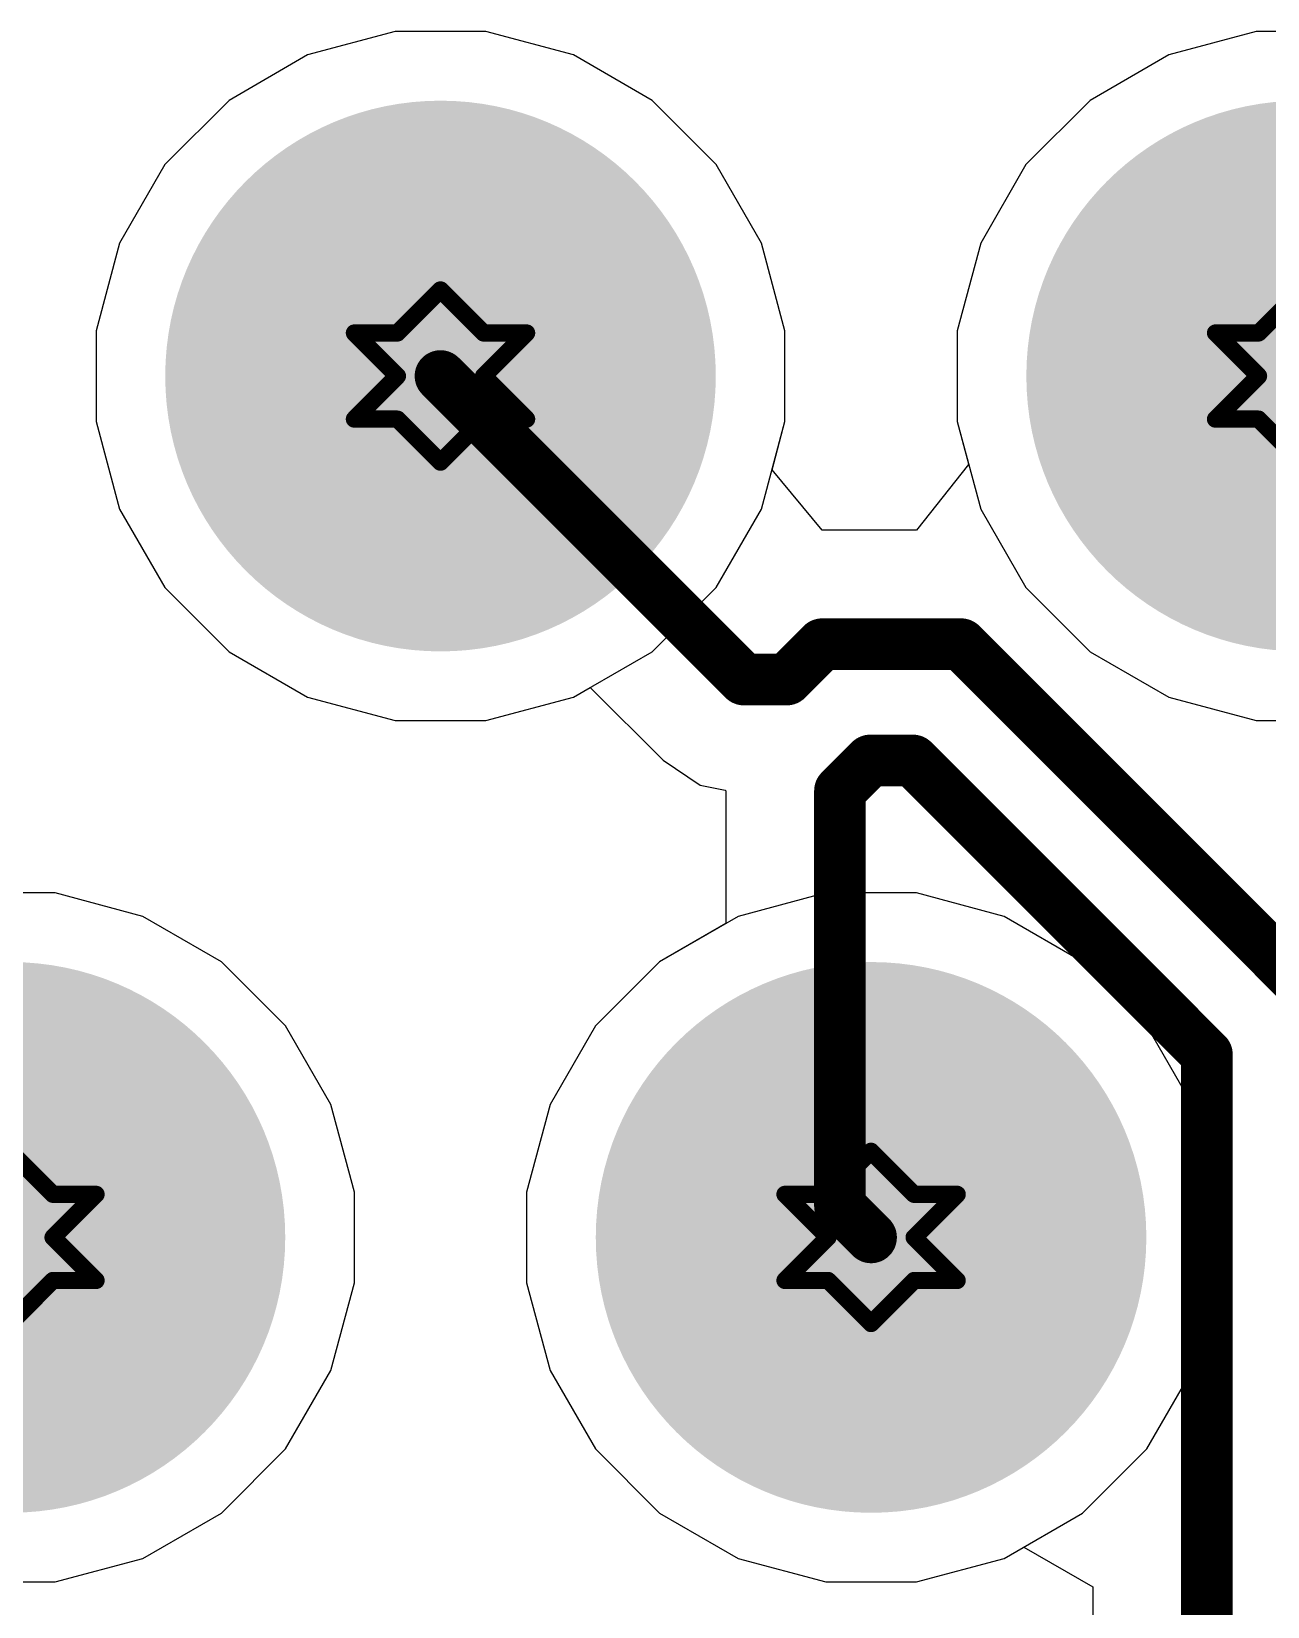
# Model space of a CAD drawing. Header units: inches. Extents: x -11 to 5428, y 0 to 5423.
# Drawn here: x 98.159 to 101.804, y 92.331 to 96.975 of the extents above; entities that cross this region are included whole.
import ezdxf

# ---------------------------------------------------------------- set-up
doc = ezdxf.new("R2010")
doc.units = ezdxf.units.IN
for name, color, linetype in [('Bottom Layer', 5, 'Continuous'), ('Bottom Solder', 6, 'Continuous'), ('Drill Drawing', 1, 'Continuous'), ('GND', 16, 'Continuous'), ('Multi-Layer', 9, 'Continuous'), ('Pad Holes', 156, 'Continuous'), ('PWR', 76, 'Continuous'), ('Top Layer', 1, 'Continuous'), ('Top Solder', 216, 'Continuous')]:
    doc.layers.add(name, color=color, linetype=linetype)

# ---------------------------------------------------------------- blocks, each defined once
blk = doc.blocks.new('X14CBIWB1DY1027_210')
at = {"layer": 'Bottom Layer'}
h = blk.add_hatch(color=5, dxfattribs=at)
edge = h.paths.add_edge_path()
edge.add_arc((-21.59, 4.445), 0.762, 0, 360)
h = blk.add_hatch(color=5, dxfattribs=at)
edge = h.paths.add_edge_path()
edge.add_arc((-19.05, 4.445), 0.762, 0, 360)
h = blk.add_hatch(color=5, dxfattribs=at)
edge = h.paths.add_edge_path()
edge.add_arc((-22.86, 1.905), 0.762, 0, 360)
h = blk.add_hatch(color=5, dxfattribs=at)
edge = h.paths.add_edge_path()
edge.add_arc((-20.32, 1.905), 0.762, 0, 360)
at = {"layer": 'Bottom Solder'}
h = blk.add_hatch(color=6, dxfattribs=at)
edge = h.paths.add_edge_path()
edge.add_arc((-21.59, 4.445), 0.812, 0, 360)
h = blk.add_hatch(color=6, dxfattribs=at)
edge = h.paths.add_edge_path()
edge.add_arc((-19.05, 4.445), 0.812, 0, 360)
h = blk.add_hatch(color=6, dxfattribs=at)
edge = h.paths.add_edge_path()
edge.add_arc((-22.86, 1.905), 0.812, 0, 360)
h = blk.add_hatch(color=6, dxfattribs=at)
edge = h.paths.add_edge_path()
edge.add_arc((-20.32, 1.905), 0.812, 0, 360)
at = {"layer": 'GND'}
h = blk.add_hatch(color=16, dxfattribs=at)
edge = h.paths.add_edge_path()
edge.add_arc((-21.59, 4.445), 0.762, 0, 360)
h = blk.add_hatch(color=16, dxfattribs=at)
edge = h.paths.add_edge_path()
edge.add_arc((-19.05, 4.445), 0.762, 0, 360)
h = blk.add_hatch(color=16, dxfattribs=at)
edge = h.paths.add_edge_path()
edge.add_arc((-22.86, 1.905), 0.762, 0, 360)
h = blk.add_hatch(color=16, dxfattribs=at)
edge = h.paths.add_edge_path()
edge.add_arc((-20.32, 1.905), 0.762, 0, 360)
at = {"layer": 'Multi-Layer'}
h = blk.add_hatch(color=9, dxfattribs=at)
edge = h.paths.add_edge_path()
edge.add_arc((-21.59, 4.445), 0.762, 0, 360)
h = blk.add_hatch(color=9, dxfattribs=at)
edge = h.paths.add_edge_path()
edge.add_arc((-19.05, 4.445), 0.762, 0, 360)
h = blk.add_hatch(color=9, dxfattribs=at)
edge = h.paths.add_edge_path()
edge.add_arc((-22.86, 1.905), 0.762, 0, 360)
h = blk.add_hatch(color=9, dxfattribs=at)
edge = h.paths.add_edge_path()
edge.add_arc((-20.32, 1.905), 0.762, 0, 360)
at = {"layer": 'Pad Holes'}
h = blk.add_hatch(color=7, dxfattribs=at)
edge = h.paths.add_edge_path()
edge.add_arc((-21.59, 4.445), 0.475, 0, 360)
h = blk.add_hatch(color=7, dxfattribs=at)
edge = h.paths.add_edge_path()
edge.add_arc((-19.05, 4.445), 0.475, 0, 360)
h = blk.add_hatch(color=7, dxfattribs=at)
edge = h.paths.add_edge_path()
edge.add_arc((-22.86, 1.905), 0.475, 0, 360)
h = blk.add_hatch(color=7, dxfattribs=at)
edge = h.paths.add_edge_path()
edge.add_arc((-20.32, 1.905), 0.475, 0, 360)
at = {"layer": 'PWR'}
h = blk.add_hatch(color=76, dxfattribs=at)
edge = h.paths.add_edge_path()
edge.add_arc((-21.59, 4.445), 0.762, 0, 360)
h = blk.add_hatch(color=76, dxfattribs=at)
edge = h.paths.add_edge_path()
edge.add_arc((-19.05, 4.445), 0.762, 0, 360)
h = blk.add_hatch(color=76, dxfattribs=at)
edge = h.paths.add_edge_path()
edge.add_arc((-22.86, 1.905), 0.762, 0, 360)
h = blk.add_hatch(color=76, dxfattribs=at)
edge = h.paths.add_edge_path()
edge.add_arc((-20.32, 1.905), 0.762, 0, 360)
at = {"layer": 'Top Layer'}
h = blk.add_hatch(color=1, dxfattribs=at)
edge = h.paths.add_edge_path()
edge.add_arc((-21.59, 4.445), 0.762, 0, 360)
h = blk.add_hatch(color=1, dxfattribs=at)
edge = h.paths.add_edge_path()
edge.add_arc((-19.05, 4.445), 0.762, 0, 360)
h = blk.add_hatch(color=1, dxfattribs=at)
edge = h.paths.add_edge_path()
edge.add_arc((-22.86, 1.905), 0.762, 0, 360)
h = blk.add_hatch(color=1, dxfattribs=at)
edge = h.paths.add_edge_path()
edge.add_arc((-20.32, 1.905), 0.762, 0, 360)
at = {"layer": 'Top Solder'}
h = blk.add_hatch(color=216, dxfattribs=at)
edge = h.paths.add_edge_path()
edge.add_arc((-21.59, 4.445), 0.812, 0, 360)
h = blk.add_hatch(color=216, dxfattribs=at)
edge = h.paths.add_edge_path()
edge.add_arc((-19.05, 4.445), 0.812, 0, 360)
h = blk.add_hatch(color=216, dxfattribs=at)
edge = h.paths.add_edge_path()
edge.add_arc((-22.86, 1.905), 0.812, 0, 360)
h = blk.add_hatch(color=216, dxfattribs=at)
edge = h.paths.add_edge_path()
edge.add_arc((-20.32, 1.905), 0.812, 0, 360)

msp = doc.modelspace()

# ---------------------------------------------------------------- linework, layer by layer
at = {"layer": 'Bottom Layer'}
for p, q in [((99.2314, 96.9753), (98.973, 96.906)), ((99.4989, 96.9753), (99.2314, 96.9753)), ((99.7573, 96.906), (99.4989, 96.9753)), ((101.7714, 96.9753), (101.513, 96.906)), ((102.0389, 96.9753), (101.7714, 96.9753)), ((98.973, 96.906), (98.7413, 96.7723)), ((99.989, 96.7723), (99.7573, 96.906)), ((101.513, 96.906), (101.2813, 96.7723)), ((98.7413, 96.7723), (98.5521, 96.5831)), ((100.1781, 96.5831), (99.989, 96.7723)), ((101.2813, 96.7723), (101.0921, 96.5831)), ((98.5521, 96.5831), (98.4184, 96.3514)), ((100.3119, 96.3514), (100.1781, 96.5831)), ((101.0921, 96.5831), (100.9584, 96.3514)), ((98.4184, 96.3514), (98.3491, 96.093)), ((100.3811, 96.093), (100.3119, 96.3514)), ((100.9584, 96.3514), (100.8891, 96.093)), ((98.3491, 96.093), (98.3491, 95.8255)), ((100.3811, 95.8255), (100.3811, 96.093)), ((100.8891, 96.093), (100.8891, 95.8255)), ((98.3491, 95.8255), (98.4184, 95.5671)), ((100.3119, 95.5671), (100.3811, 95.8255)), ((100.8891, 95.8255), (100.9584, 95.5671)), ((98.4184, 95.5671), (98.5521, 95.3354)), ((100.1781, 95.3354), (100.3119, 95.5671)), ((100.9584, 95.5671), (101.0921, 95.3354)), ((98.5521, 95.3354), (98.7413, 95.1463)), ((99.989, 95.1463), (100.1781, 95.3354)), ((101.0921, 95.3354), (101.2813, 95.1463)), ((98.7413, 95.1463), (98.973, 95.0125)), ((99.7573, 95.0125), (99.989, 95.1463)), ((101.2813, 95.1463), (101.513, 95.0125)), ((98.973, 95.0125), (99.2314, 94.9433)), ((99.4989, 94.9433), (99.7573, 95.0125)), ((101.513, 95.0125), (101.7714, 94.9433)), ((99.2314, 94.9433), (99.4989, 94.9433)), ((101.7714, 94.9433), (102.0389, 94.9433)), ((98.2289, 94.4353), (97.9614, 94.4353)), ((98.4873, 94.366), (98.2289, 94.4353)), ((100.5014, 94.4353), (100.243, 94.366)), ((100.7689, 94.4353), (100.5014, 94.4353)), ((101.0273, 94.366), (100.7689, 94.4353)), ((98.719, 94.2323), (98.4873, 94.366)), ((100.243, 94.366), (100.0113, 94.2323)), ((101.259, 94.2323), (101.0273, 94.366)), ((98.9081, 94.0431), (98.719, 94.2323)), ((100.0113, 94.2323), (99.8221, 94.0431)), ((101.4481, 94.0431), (101.259, 94.2323)), ((99.0419, 93.8114), (98.9081, 94.0431)), ((99.8221, 94.0431), (99.6884, 93.8114)), ((101.5819, 93.8114), (101.4481, 94.0431)), ((99.1111, 93.553), (99.0419, 93.8114)), ((99.6884, 93.8114), (99.6191, 93.553)), ((101.6511, 93.553), (101.5819, 93.8114)), ((99.1111, 93.2855), (99.1111, 93.553)), ((99.6191, 93.553), (99.6191, 93.2855)), ((101.6511, 93.2855), (101.6511, 93.553)), ((99.0419, 93.0271), (99.1111, 93.2855)), ((99.6191, 93.2855), (99.6884, 93.0271)), ((101.5819, 93.0271), (101.6511, 93.2855)), ((98.9081, 92.7954), (99.0419, 93.0271)), ((99.6884, 93.0271), (99.8221, 92.7954)), ((101.4481, 92.7954), (101.5819, 93.0271)), ((98.719, 92.6063), (98.9081, 92.7954)), ((99.8221, 92.7954), (100.0113, 92.6063)), ((101.259, 92.6063), (101.4481, 92.7954)), ((98.4873, 92.4725), (98.719, 92.6063)), ((100.0113, 92.6063), (100.243, 92.4725)), ((101.0273, 92.4725), (101.259, 92.6063)), ((98.2289, 92.4033), (98.4873, 92.4725)), ((100.243, 92.4725), (100.5014, 92.4033)), ((100.7689, 92.4033), (101.0273, 92.4725)), ((97.9614, 92.4033), (98.2289, 92.4033)), ((100.5014, 92.4033), (100.7689, 92.4033))]:
    msp.add_line(p, q, dxfattribs=at)
at = {"layer": 'Drill Drawing'}
for points in [[(99.2381, 96.0863, 0.0508, 0.0508, 0), (99.3651, 96.2133, 0.0508, 0.0508, 0)], [(99.3651, 96.2133, 0.0508, 0.0508, 0), (99.4921, 96.0863, 0.0508, 0.0508, 0)], [(101.7781, 96.0863, 0.0508, 0.0508, 0), (101.9051, 96.2133, 0.0508, 0.0508, 0)], [(99.1111, 96.0863, 0.0508, 0.0508, 0), (99.2381, 95.9593, 0.0508, 0.0508, 0)], [(99.1111, 96.0863, 0.0508, 0.0508, 0), (99.2381, 96.0863, 0.0508, 0.0508, 0)], [(99.4921, 96.0863, 0.0508, 0.0508, 0), (99.6191, 96.0863, 0.0508, 0.0508, 0)], [(99.4921, 95.9593, 0.0508, 0.0508, 0), (99.6191, 96.0863, 0.0508, 0.0508, 0)], [(101.6511, 96.0863, 0.0508, 0.0508, 0), (101.7781, 95.9593, 0.0508, 0.0508, 0)], [(101.6511, 96.0863, 0.0508, 0.0508, 0), (101.7781, 96.0863, 0.0508, 0.0508, 0)], [(99.1111, 95.8323, 0.0508, 0.0508, 0), (99.2381, 95.9593, 0.0508, 0.0508, 0)], [(99.4921, 95.9593, 0.0508, 0.0508, 0), (99.6191, 95.8323, 0.0508, 0.0508, 0)], [(101.6511, 95.8323, 0.0508, 0.0508, 0), (101.7781, 95.9593, 0.0508, 0.0508, 0)], [(99.1111, 95.8323, 0.0508, 0.0508, 0), (99.2381, 95.8323, 0.0508, 0.0508, 0)], [(99.2381, 95.8323, 0.0508, 0.0508, 0), (99.3651, 95.7053, 0.0508, 0.0508, 0)], [(99.3651, 95.7053, 0.0508, 0.0508, 0), (99.4921, 95.8323, 0.0508, 0.0508, 0)], [(99.4921, 95.8323, 0.0508, 0.0508, 0), (99.6191, 95.8323, 0.0508, 0.0508, 0)], [(101.6511, 95.8323, 0.0508, 0.0508, 0), (101.7781, 95.8323, 0.0508, 0.0508, 0)], [(101.7781, 95.8323, 0.0508, 0.0508, 0), (101.9051, 95.7053, 0.0508, 0.0508, 0)], [(98.0951, 93.6733, 0.0508, 0.0508, 0), (98.2221, 93.5463, 0.0508, 0.0508, 0)], [(100.5081, 93.5463, 0.0508, 0.0508, 0), (100.6351, 93.6733, 0.0508, 0.0508, 0)], [(100.6351, 93.6733, 0.0508, 0.0508, 0), (100.7621, 93.5463, 0.0508, 0.0508, 0)], [(98.2221, 93.5463, 0.0508, 0.0508, 0), (98.3491, 93.5463, 0.0508, 0.0508, 0)], [(98.2221, 93.4193, 0.0508, 0.0508, 0), (98.3491, 93.5463, 0.0508, 0.0508, 0)], [(100.3811, 93.5463, 0.0508, 0.0508, 0), (100.5081, 93.4193, 0.0508, 0.0508, 0)], [(100.3811, 93.5463, 0.0508, 0.0508, 0), (100.5081, 93.5463, 0.0508, 0.0508, 0)], [(100.7621, 93.5463, 0.0508, 0.0508, 0), (100.8891, 93.5463, 0.0508, 0.0508, 0)], [(100.7621, 93.4193, 0.0508, 0.0508, 0), (100.8891, 93.5463, 0.0508, 0.0508, 0)], [(98.2221, 93.4193, 0.0508, 0.0508, 0), (98.3491, 93.2923, 0.0508, 0.0508, 0)], [(100.3811, 93.2923, 0.0508, 0.0508, 0), (100.5081, 93.4193, 0.0508, 0.0508, 0)], [(100.7621, 93.4193, 0.0508, 0.0508, 0), (100.8891, 93.2923, 0.0508, 0.0508, 0)], [(98.0951, 93.1653, 0.0508, 0.0508, 0), (98.2221, 93.2923, 0.0508, 0.0508, 0)], [(98.2221, 93.2923, 0.0508, 0.0508, 0), (98.3491, 93.2923, 0.0508, 0.0508, 0)], [(100.3811, 93.2923, 0.0508, 0.0508, 0), (100.5081, 93.2923, 0.0508, 0.0508, 0)], [(100.5081, 93.2923, 0.0508, 0.0508, 0), (100.6351, 93.1653, 0.0508, 0.0508, 0)], [(100.6351, 93.1653, 0.0508, 0.0508, 0), (100.7621, 93.2923, 0.0508, 0.0508, 0)], [(100.7621, 93.2923, 0.0508, 0.0508, 0), (100.8891, 93.2923, 0.0508, 0.0508, 0)]]:
    msp.add_lwpolyline(points, format="xyseb", dxfattribs=at)
for points in [[(99.3524, 96.2133, 0.0254, 0.0254, 1), (99.3778, 96.2133, 0.0254, 0.0254, 1)], [(99.3524, 96.2133, 0.0254, 0.0254, 1), (99.3778, 96.2133, 0.0254, 0.0254, 1)], [(99.0984, 96.0863, 0.0254, 0.0254, 1), (99.1238, 96.0863, 0.0254, 0.0254, 1)], [(99.0984, 96.0863, 0.0254, 0.0254, 1), (99.1238, 96.0863, 0.0254, 0.0254, 1)], [(99.2254, 96.0863, 0.0254, 0.0254, 1), (99.2508, 96.0863, 0.0254, 0.0254, 1)], [(99.2254, 96.0863, 0.0254, 0.0254, 1), (99.2508, 96.0863, 0.0254, 0.0254, 1)], [(99.4794, 96.0863, 0.0254, 0.0254, 1), (99.5048, 96.0863, 0.0254, 0.0254, 1)], [(99.4794, 96.0863, 0.0254, 0.0254, 1), (99.5048, 96.0863, 0.0254, 0.0254, 1)], [(99.6064, 96.0863, 0.0254, 0.0254, 1), (99.6318, 96.0863, 0.0254, 0.0254, 1)], [(99.6064, 96.0863, 0.0254, 0.0254, 1), (99.6318, 96.0863, 0.0254, 0.0254, 1)], [(101.6384, 96.0863, 0.0254, 0.0254, 1), (101.6638, 96.0863, 0.0254, 0.0254, 1)], [(101.6384, 96.0863, 0.0254, 0.0254, 1), (101.6638, 96.0863, 0.0254, 0.0254, 1)], [(101.7654, 96.0863, 0.0254, 0.0254, 1), (101.7908, 96.0863, 0.0254, 0.0254, 1)], [(101.7654, 96.0863, 0.0254, 0.0254, 1), (101.7908, 96.0863, 0.0254, 0.0254, 1)], [(99.2254, 95.9593, 0.0254, 0.0254, 1), (99.2508, 95.9593, 0.0254, 0.0254, 1)], [(99.2254, 95.9593, 0.0254, 0.0254, 1), (99.2508, 95.9593, 0.0254, 0.0254, 1)], [(99.4794, 95.9593, 0.0254, 0.0254, 1), (99.5048, 95.9593, 0.0254, 0.0254, 1)], [(99.4794, 95.9593, 0.0254, 0.0254, 1), (99.5048, 95.9593, 0.0254, 0.0254, 1)], [(101.7654, 95.9593, 0.0254, 0.0254, 1), (101.7908, 95.9593, 0.0254, 0.0254, 1)], [(101.7654, 95.9593, 0.0254, 0.0254, 1), (101.7908, 95.9593, 0.0254, 0.0254, 1)], [(99.0984, 95.8323, 0.0254, 0.0254, 1), (99.1238, 95.8323, 0.0254, 0.0254, 1)], [(99.0984, 95.8323, 0.0254, 0.0254, 1), (99.1238, 95.8323, 0.0254, 0.0254, 1)], [(99.2254, 95.8323, 0.0254, 0.0254, 1), (99.2508, 95.8323, 0.0254, 0.0254, 1)], [(99.2254, 95.8323, 0.0254, 0.0254, 1), (99.2508, 95.8323, 0.0254, 0.0254, 1)], [(99.4794, 95.8323, 0.0254, 0.0254, 1), (99.5048, 95.8323, 0.0254, 0.0254, 1)], [(99.4794, 95.8323, 0.0254, 0.0254, 1), (99.5048, 95.8323, 0.0254, 0.0254, 1)], [(99.6064, 95.8323, 0.0254, 0.0254, 1), (99.6318, 95.8323, 0.0254, 0.0254, 1)], [(99.6064, 95.8323, 0.0254, 0.0254, 1), (99.6318, 95.8323, 0.0254, 0.0254, 1)], [(101.6384, 95.8323, 0.0254, 0.0254, 1), (101.6638, 95.8323, 0.0254, 0.0254, 1)], [(101.6384, 95.8323, 0.0254, 0.0254, 1), (101.6638, 95.8323, 0.0254, 0.0254, 1)], [(101.7654, 95.8323, 0.0254, 0.0254, 1), (101.7908, 95.8323, 0.0254, 0.0254, 1)], [(101.7654, 95.8323, 0.0254, 0.0254, 1), (101.7908, 95.8323, 0.0254, 0.0254, 1)], [(99.3524, 95.7053, 0.0254, 0.0254, 1), (99.3778, 95.7053, 0.0254, 0.0254, 1)], [(99.3524, 95.7053, 0.0254, 0.0254, 1), (99.3778, 95.7053, 0.0254, 0.0254, 1)], [(100.6224, 93.6733, 0.0254, 0.0254, 1), (100.6478, 93.6733, 0.0254, 0.0254, 1)], [(100.6224, 93.6733, 0.0254, 0.0254, 1), (100.6478, 93.6733, 0.0254, 0.0254, 1)], [(98.2094, 93.5463, 0.0254, 0.0254, 1), (98.2348, 93.5463, 0.0254, 0.0254, 1)], [(98.2094, 93.5463, 0.0254, 0.0254, 1), (98.2348, 93.5463, 0.0254, 0.0254, 1)], [(98.3364, 93.5463, 0.0254, 0.0254, 1), (98.3618, 93.5463, 0.0254, 0.0254, 1)], [(98.3364, 93.5463, 0.0254, 0.0254, 1), (98.3618, 93.5463, 0.0254, 0.0254, 1)], [(100.3684, 93.5463, 0.0254, 0.0254, 1), (100.3938, 93.5463, 0.0254, 0.0254, 1)], [(100.3684, 93.5463, 0.0254, 0.0254, 1), (100.3938, 93.5463, 0.0254, 0.0254, 1)], [(100.4954, 93.5463, 0.0254, 0.0254, 1), (100.5208, 93.5463, 0.0254, 0.0254, 1)], [(100.4954, 93.5463, 0.0254, 0.0254, 1), (100.5208, 93.5463, 0.0254, 0.0254, 1)], [(100.7494, 93.5463, 0.0254, 0.0254, 1), (100.7748, 93.5463, 0.0254, 0.0254, 1)], [(100.7494, 93.5463, 0.0254, 0.0254, 1), (100.7748, 93.5463, 0.0254, 0.0254, 1)], [(100.8764, 93.5463, 0.0254, 0.0254, 1), (100.9018, 93.5463, 0.0254, 0.0254, 1)], [(100.8764, 93.5463, 0.0254, 0.0254, 1), (100.9018, 93.5463, 0.0254, 0.0254, 1)], [(98.2094, 93.4193, 0.0254, 0.0254, 1), (98.2348, 93.4193, 0.0254, 0.0254, 1)], [(98.2094, 93.4193, 0.0254, 0.0254, 1), (98.2348, 93.4193, 0.0254, 0.0254, 1)], [(100.4954, 93.4193, 0.0254, 0.0254, 1), (100.5208, 93.4193, 0.0254, 0.0254, 1)], [(100.4954, 93.4193, 0.0254, 0.0254, 1), (100.5208, 93.4193, 0.0254, 0.0254, 1)], [(100.7494, 93.4193, 0.0254, 0.0254, 1), (100.7748, 93.4193, 0.0254, 0.0254, 1)], [(100.7494, 93.4193, 0.0254, 0.0254, 1), (100.7748, 93.4193, 0.0254, 0.0254, 1)], [(98.2094, 93.2923, 0.0254, 0.0254, 1), (98.2348, 93.2923, 0.0254, 0.0254, 1)], [(98.2094, 93.2923, 0.0254, 0.0254, 1), (98.2348, 93.2923, 0.0254, 0.0254, 1)], [(98.3364, 93.2923, 0.0254, 0.0254, 1), (98.3618, 93.2923, 0.0254, 0.0254, 1)], [(98.3364, 93.2923, 0.0254, 0.0254, 1), (98.3618, 93.2923, 0.0254, 0.0254, 1)], [(100.3684, 93.2923, 0.0254, 0.0254, 1), (100.3938, 93.2923, 0.0254, 0.0254, 1)], [(100.3684, 93.2923, 0.0254, 0.0254, 1), (100.3938, 93.2923, 0.0254, 0.0254, 1)], [(100.4954, 93.2923, 0.0254, 0.0254, 1), (100.5208, 93.2923, 0.0254, 0.0254, 1)], [(100.4954, 93.2923, 0.0254, 0.0254, 1), (100.5208, 93.2923, 0.0254, 0.0254, 1)], [(100.7494, 93.2923, 0.0254, 0.0254, 1), (100.7748, 93.2923, 0.0254, 0.0254, 1)], [(100.7494, 93.2923, 0.0254, 0.0254, 1), (100.7748, 93.2923, 0.0254, 0.0254, 1)], [(100.8764, 93.2923, 0.0254, 0.0254, 1), (100.9018, 93.2923, 0.0254, 0.0254, 1)], [(100.8764, 93.2923, 0.0254, 0.0254, 1), (100.9018, 93.2923, 0.0254, 0.0254, 1)], [(100.6224, 93.1653, 0.0254, 0.0254, 1), (100.6478, 93.1653, 0.0254, 0.0254, 1)], [(100.6224, 93.1653, 0.0254, 0.0254, 1), (100.6478, 93.1653, 0.0254, 0.0254, 1)]]:
    msp.add_lwpolyline(points, format="xyseb", close=True, dxfattribs=at)
at = {"layer": 'GND'}
for p, q in [((99.2314, 96.9753), (98.973, 96.906)), ((99.4989, 96.9753), (99.2314, 96.9753)), ((99.7573, 96.906), (99.4989, 96.9753)), ((101.7714, 96.9753), (101.513, 96.906)), ((102.0389, 96.9753), (101.7714, 96.9753)), ((98.973, 96.906), (98.7413, 96.7723)), ((99.989, 96.7723), (99.7573, 96.906)), ((101.513, 96.906), (101.2813, 96.7723)), ((98.7413, 96.7723), (98.5521, 96.5831)), ((100.1781, 96.5831), (99.989, 96.7723)), ((101.2813, 96.7723), (101.0921, 96.5831)), ((98.5521, 96.5831), (98.4184, 96.3514)), ((100.3119, 96.3514), (100.1781, 96.5831)), ((101.0921, 96.5831), (100.9584, 96.3514)), ((98.4184, 96.3514), (98.3491, 96.093)), ((100.3811, 96.093), (100.3119, 96.3514)), ((100.9584, 96.3514), (100.8891, 96.093)), ((98.3491, 96.093), (98.3491, 95.8255)), ((100.3811, 95.8255), (100.3811, 96.093)), ((100.8891, 96.093), (100.8891, 95.8255)), ((98.3491, 95.8255), (98.4184, 95.5671)), ((100.3119, 95.5671), (100.3811, 95.8255)), ((100.8891, 95.8255), (100.9584, 95.5671)), ((98.4184, 95.5671), (98.5521, 95.3354)), ((100.1781, 95.3354), (100.3119, 95.5671)), ((100.9584, 95.5671), (101.0921, 95.3354)), ((98.5521, 95.3354), (98.7413, 95.1463)), ((99.989, 95.1463), (100.1781, 95.3354)), ((101.0921, 95.3354), (101.2813, 95.1463)), ((98.7413, 95.1463), (98.973, 95.0125)), ((99.7573, 95.0125), (99.989, 95.1463)), ((101.2813, 95.1463), (101.513, 95.0125)), ((98.973, 95.0125), (99.2314, 94.9433)), ((99.4989, 94.9433), (99.7573, 95.0125)), ((101.513, 95.0125), (101.7714, 94.9433)), ((99.2314, 94.9433), (99.4989, 94.9433)), ((101.7714, 94.9433), (102.0389, 94.9433)), ((98.2289, 94.4353), (97.9614, 94.4353)), ((98.4873, 94.366), (98.2289, 94.4353)), ((100.5014, 94.4353), (100.243, 94.366)), ((100.7689, 94.4353), (100.5014, 94.4353)), ((101.0273, 94.366), (100.7689, 94.4353)), ((98.719, 94.2323), (98.4873, 94.366)), ((100.243, 94.366), (100.0113, 94.2323)), ((101.259, 94.2323), (101.0273, 94.366)), ((98.9081, 94.0431), (98.719, 94.2323)), ((100.0113, 94.2323), (99.8221, 94.0431)), ((101.4481, 94.0431), (101.259, 94.2323)), ((99.0419, 93.8114), (98.9081, 94.0431)), ((99.8221, 94.0431), (99.6884, 93.8114)), ((101.5819, 93.8114), (101.4481, 94.0431)), ((99.1111, 93.553), (99.0419, 93.8114)), ((99.6884, 93.8114), (99.6191, 93.553)), ((101.6511, 93.553), (101.5819, 93.8114)), ((99.1111, 93.2855), (99.1111, 93.553)), ((99.6191, 93.553), (99.6191, 93.2855)), ((101.6511, 93.2855), (101.6511, 93.553)), ((99.0419, 93.0271), (99.1111, 93.2855)), ((99.6191, 93.2855), (99.6884, 93.0271)), ((101.5819, 93.0271), (101.6511, 93.2855)), ((98.9081, 92.7954), (99.0419, 93.0271)), ((99.6884, 93.0271), (99.8221, 92.7954)), ((101.4481, 92.7954), (101.5819, 93.0271)), ((98.719, 92.6063), (98.9081, 92.7954)), ((99.8221, 92.7954), (100.0113, 92.6063)), ((101.259, 92.6063), (101.4481, 92.7954)), ((98.4873, 92.4725), (98.719, 92.6063)), ((100.0113, 92.6063), (100.243, 92.4725)), ((101.0273, 92.4725), (101.259, 92.6063)), ((98.2289, 92.4033), (98.4873, 92.4725)), ((100.243, 92.4725), (100.5014, 92.4033)), ((100.7689, 92.4033), (101.0273, 92.4725)), ((97.9614, 92.4033), (98.2289, 92.4033)), ((100.5014, 92.4033), (100.7689, 92.4033))]:
    msp.add_line(p, q, dxfattribs=at)
at = {"layer": 'PWR'}
for p, q in [((99.2314, 96.9753), (98.973, 96.906)), ((99.4989, 96.9753), (99.2314, 96.9753)), ((99.7573, 96.906), (99.4989, 96.9753)), ((101.7714, 96.9753), (101.513, 96.906)), ((102.0389, 96.9753), (101.7714, 96.9753)), ((98.973, 96.906), (98.7413, 96.7723)), ((99.989, 96.7723), (99.7573, 96.906)), ((101.513, 96.906), (101.2813, 96.7723)), ((98.7413, 96.7723), (98.5521, 96.5831)), ((100.1781, 96.5831), (99.989, 96.7723)), ((101.2813, 96.7723), (101.0921, 96.5831)), ((98.5521, 96.5831), (98.4184, 96.3514)), ((100.3119, 96.3514), (100.1781, 96.5831)), ((101.0921, 96.5831), (100.9584, 96.3514)), ((98.4184, 96.3514), (98.3491, 96.093)), ((100.3811, 96.093), (100.3119, 96.3514)), ((100.9584, 96.3514), (100.8891, 96.093)), ((98.3491, 96.093), (98.3491, 95.8255)), ((100.3811, 95.8255), (100.3811, 96.093)), ((100.8891, 96.093), (100.8891, 95.8255)), ((98.3491, 95.8255), (98.4184, 95.5671)), ((100.3119, 95.5671), (100.3811, 95.8255)), ((100.8891, 95.8255), (100.9584, 95.5671)), ((98.4184, 95.5671), (98.5521, 95.3354)), ((100.1781, 95.3354), (100.3119, 95.5671)), ((100.9584, 95.5671), (101.0921, 95.3354)), ((98.5521, 95.3354), (98.7413, 95.1463)), ((99.989, 95.1463), (100.1781, 95.3354)), ((101.0921, 95.3354), (101.2813, 95.1463)), ((98.7413, 95.1463), (98.973, 95.0125)), ((99.7573, 95.0125), (99.989, 95.1463)), ((101.2813, 95.1463), (101.513, 95.0125)), ((98.973, 95.0125), (99.2314, 94.9433)), ((99.4989, 94.9433), (99.7573, 95.0125)), ((101.513, 95.0125), (101.7714, 94.9433)), ((99.2314, 94.9433), (99.4989, 94.9433)), ((101.7714, 94.9433), (102.0389, 94.9433)), ((98.2289, 94.4353), (97.9614, 94.4353)), ((98.4873, 94.366), (98.2289, 94.4353)), ((100.5014, 94.4353), (100.243, 94.366)), ((100.7689, 94.4353), (100.5014, 94.4353)), ((101.0273, 94.366), (100.7689, 94.4353)), ((98.719, 94.2323), (98.4873, 94.366)), ((100.243, 94.366), (100.0113, 94.2323)), ((101.259, 94.2323), (101.0273, 94.366)), ((98.9081, 94.0431), (98.719, 94.2323)), ((100.0113, 94.2323), (99.8221, 94.0431)), ((101.4481, 94.0431), (101.259, 94.2323)), ((99.0419, 93.8114), (98.9081, 94.0431)), ((99.8221, 94.0431), (99.6884, 93.8114)), ((101.5819, 93.8114), (101.4481, 94.0431)), ((99.1111, 93.553), (99.0419, 93.8114)), ((99.6884, 93.8114), (99.6191, 93.553)), ((101.6511, 93.553), (101.5819, 93.8114)), ((99.1111, 93.2855), (99.1111, 93.553)), ((99.6191, 93.553), (99.6191, 93.2855)), ((101.6511, 93.2855), (101.6511, 93.553)), ((99.0419, 93.0271), (99.1111, 93.2855)), ((99.6191, 93.2855), (99.6884, 93.0271)), ((101.5819, 93.0271), (101.6511, 93.2855)), ((98.9081, 92.7954), (99.0419, 93.0271)), ((99.6884, 93.0271), (99.8221, 92.7954)), ((101.4481, 92.7954), (101.5819, 93.0271)), ((98.719, 92.6063), (98.9081, 92.7954)), ((99.8221, 92.7954), (100.0113, 92.6063)), ((101.259, 92.6063), (101.4481, 92.7954)), ((98.4873, 92.4725), (98.719, 92.6063)), ((100.0113, 92.6063), (100.243, 92.4725)), ((101.0273, 92.4725), (101.259, 92.6063)), ((98.2289, 92.4033), (98.4873, 92.4725)), ((100.243, 92.4725), (100.5014, 92.4033)), ((100.7689, 92.4033), (101.0273, 92.4725)), ((97.9614, 92.4033), (98.2289, 92.4033)), ((100.5014, 92.4033), (100.7689, 92.4033))]:
    msp.add_line(p, q, dxfattribs=at)
at = {"layer": 'Top Layer'}
for p, q in [((99.2314, 96.9753), (98.973, 96.906)), ((99.4989, 96.9753), (99.2314, 96.9753)), ((99.7573, 96.906), (99.4989, 96.9753)), ((101.7714, 96.9753), (101.513, 96.906)), ((102.0389, 96.9753), (101.7714, 96.9753)), ((98.973, 96.906), (98.7413, 96.7723)), ((99.989, 96.7723), (99.7573, 96.906)), ((101.513, 96.906), (101.2813, 96.7723)), ((98.7413, 96.7723), (98.5521, 96.5831)), ((100.1781, 96.5831), (99.989, 96.7723)), ((101.2813, 96.7723), (101.0921, 96.5831)), ((98.5521, 96.5831), (98.4184, 96.3514)), ((100.3119, 96.3514), (100.1781, 96.5831)), ((101.0921, 96.5831), (100.9584, 96.3514)), ((98.4184, 96.3514), (98.3491, 96.093)), ((100.3811, 96.093), (100.3119, 96.3514)), ((100.9584, 96.3514), (100.8891, 96.093)), ((98.3491, 96.093), (98.3491, 95.8255)), ((100.3811, 95.8255), (100.3811, 96.093)), ((100.8891, 96.093), (100.8891, 95.8255)), ((98.3491, 95.8255), (98.4184, 95.5671)), ((100.3429, 95.6829), (100.3811, 95.8255)), ((100.8891, 95.8255), (100.9225, 95.7009)), ((100.4906, 95.5051), (100.3429, 95.6829)), ((100.9222, 95.6983), (100.7693, 95.5051)), ((100.9225, 95.7009), (100.9222, 95.6983)), ((98.4184, 95.5671), (98.5521, 95.3354)), ((100.7693, 95.5051), (100.4906, 95.5051)), ((98.5521, 95.3354), (98.7413, 95.1463)), ((98.7413, 95.1463), (98.973, 95.0125)), ((99.7573, 95.0125), (99.807, 95.0412)), ((99.807, 95.0412), (100.0221, 94.8262)), ((98.973, 95.0125), (99.2314, 94.9433)), ((99.4989, 94.9433), (99.7573, 95.0125)), ((99.2314, 94.9433), (99.4989, 94.9433)), ((100.0221, 94.8262), (100.1313, 94.7532)), ((100.1313, 94.7532), (100.2052, 94.7385)), ((100.2052, 94.7385), (100.2067, 94.7363)), ((100.2067, 94.7363), (100.2067, 94.3451)), ((98.2289, 94.4353), (97.9614, 94.4353)), ((98.4873, 94.366), (98.2289, 94.4353)), ((98.719, 94.2323), (98.4873, 94.366)), ((100.2067, 94.3451), (100.0113, 94.2323)), ((98.9081, 94.0431), (98.719, 94.2323)), ((100.0113, 94.2323), (99.8221, 94.0431)), ((99.0419, 93.8114), (98.9081, 94.0431)), ((99.8221, 94.0431), (99.6884, 93.8114)), ((99.1111, 93.553), (99.0419, 93.8114)), ((99.6884, 93.8114), (99.6191, 93.553)), ((99.1111, 93.2855), (99.1111, 93.553)), ((99.6191, 93.553), (99.6191, 93.2855)), ((99.0419, 93.0271), (99.1111, 93.2855)), ((99.6191, 93.2855), (99.6884, 93.0271)), ((98.9081, 92.7954), (99.0419, 93.0271)), ((99.6884, 93.0271), (99.8221, 92.7954)), ((98.719, 92.6063), (98.9081, 92.7954)), ((99.8221, 92.7954), (100.0113, 92.6063)), ((98.4873, 92.4725), (98.719, 92.6063)), ((100.0113, 92.6063), (100.243, 92.4725)), ((98.2289, 92.4033), (98.4873, 92.4725)), ((100.243, 92.4725), (100.5014, 92.4033)), ((100.7689, 92.4033), (101.0273, 92.4725)), ((101.0273, 92.4725), (101.0858, 92.5063)), ((101.0858, 92.5063), (101.289, 92.389)), ((97.9614, 92.4033), (98.2289, 92.4033)), ((100.5014, 92.4033), (100.7689, 92.4033)), ((101.289, 92.389), (101.289, 92.0378))]:
    msp.add_line(p, q, dxfattribs=at)
for points in [[(99.3651, 95.9593, 0.1524, 0.1524, 0), (100.2601, 95.0643, 0.1524, 0.1524, 0)], [(100.3864, 95.0643, 0.1524, 0.1524, 0), (100.4906, 95.1685, 0.1524, 0.1524, 0)], [(100.4906, 95.1685, 0.1524, 0.1524, 0), (100.9009, 95.1685, 0.1524, 0.1524, 0)], [(100.9009, 95.1685, 0.1524, 0.1524, 0), (101.9686, 94.1008, 0.1524, 0.1524, 0)], [(100.2601, 95.0643, 0.1524, 0.1524, 0), (100.3864, 95.0643, 0.1524, 0.1524, 0)], [(100.5434, 94.7363, 0.1524, 0.1524, 0), (100.6326, 94.8256, 0.1524, 0.1524, 0)], [(100.6326, 94.8256, 0.1524, 0.1524, 0), (100.7589, 94.8256, 0.1524, 0.1524, 0)], [(100.7589, 94.8256, 0.1524, 0.1524, 0), (101.6257, 93.9588, 0.1524, 0.1524, 0)], [(100.5434, 93.511, 0.1524, 0.1524, 0), (100.5434, 94.7363, 0.1524, 0.1524, 0)], [(101.6257, 91.8983, 0.1524, 0.1524, 0), (101.6257, 93.9588, 0.1524, 0.1524, 0)], [(100.5434, 93.511, 0.1524, 0.1524, 0), (100.6351, 93.4193, 0.1524, 0.1524, 0)]]:
    msp.add_lwpolyline(points, format="xyseb", dxfattribs=at)
for points in [[(99.327, 95.9593, 0.0762, 0.0762, 1), (99.4032, 95.9593, 0.0762, 0.0762, 1)], [(100.4525, 95.1685, 0.0762, 0.0762, 1), (100.5287, 95.1685, 0.0762, 0.0762, 1)], [(100.4525, 95.1685, 0.0762, 0.0762, 1), (100.5287, 95.1685, 0.0762, 0.0762, 1)], [(100.8628, 95.1685, 0.0762, 0.0762, 1), (100.939, 95.1685, 0.0762, 0.0762, 1)], [(100.8628, 95.1685, 0.0762, 0.0762, 1), (100.939, 95.1685, 0.0762, 0.0762, 1)], [(100.222, 95.0643, 0.0762, 0.0762, 1), (100.2982, 95.0643, 0.0762, 0.0762, 1)], [(100.222, 95.0643, 0.0762, 0.0762, 1), (100.2982, 95.0643, 0.0762, 0.0762, 1)], [(100.3483, 95.0643, 0.0762, 0.0762, 1), (100.4245, 95.0643, 0.0762, 0.0762, 1)], [(100.3483, 95.0643, 0.0762, 0.0762, 1), (100.4245, 95.0643, 0.0762, 0.0762, 1)], [(100.5945, 94.8256, 0.0762, 0.0762, 1), (100.6707, 94.8256, 0.0762, 0.0762, 1)], [(100.5945, 94.8256, 0.0762, 0.0762, 1), (100.6707, 94.8256, 0.0762, 0.0762, 1)], [(100.7208, 94.8256, 0.0762, 0.0762, 1), (100.797, 94.8256, 0.0762, 0.0762, 1)], [(100.7208, 94.8256, 0.0762, 0.0762, 1), (100.797, 94.8256, 0.0762, 0.0762, 1)], [(100.5053, 94.7363, 0.0762, 0.0762, 1), (100.5815, 94.7363, 0.0762, 0.0762, 1)], [(100.5053, 94.7363, 0.0762, 0.0762, 1), (100.5815, 94.7363, 0.0762, 0.0762, 1)], [(101.5876, 93.9588, 0.0762, 0.0762, 1), (101.6638, 93.9588, 0.0762, 0.0762, 1)], [(101.5876, 93.9588, 0.0762, 0.0762, 1), (101.6638, 93.9588, 0.0762, 0.0762, 1)], [(100.5053, 93.511, 0.0762, 0.0762, 1), (100.5815, 93.511, 0.0762, 0.0762, 1)], [(100.5053, 93.511, 0.0762, 0.0762, 1), (100.5815, 93.511, 0.0762, 0.0762, 1)], [(100.597, 93.4193, 0.0762, 0.0762, 1), (100.6732, 93.4193, 0.0762, 0.0762, 1)]]:
    msp.add_lwpolyline(points, format="xyseb", close=True, dxfattribs=at)

# ---------------------------------------------------------------- block references
at = {"rotation": 180}
msp.add_blockref('X14CBIWB1DY1027_210', (79.0451, 97.8643), dxfattribs=at)

doc.saveas('drawing.dxf')
